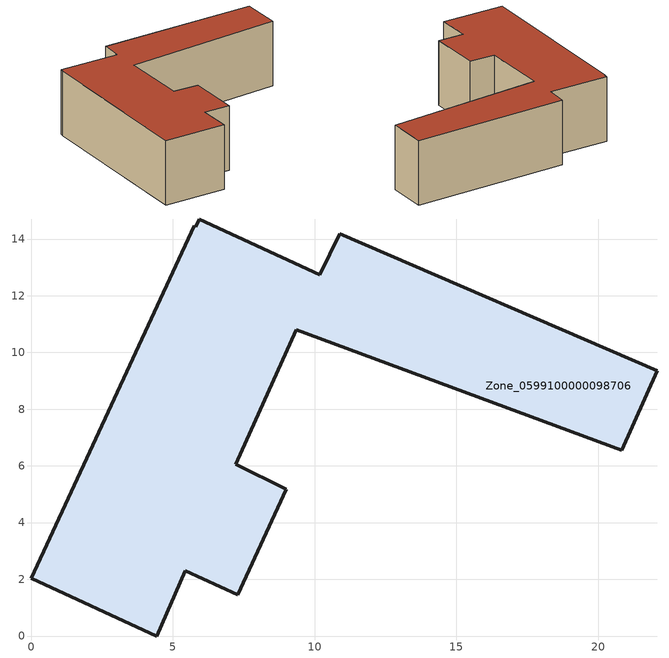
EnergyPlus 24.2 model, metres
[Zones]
Zone_0599100000098706
 floor ground (C_G): 7.21,6.06 9,5.18 7.29,1.45 5.44,2.31 4.43,0 0,2.03 5.76,14.46 5.81,14.44 5.93,14.71 10.19,12.75 10.88,14.18 22.09,9.36 20.83,6.55 9.36,10.8 z0
 wall outside (C_F): 10.19,12.75 5.93,14.71 5.81,14.44 5.76,14.46 0,2.03 4.43,0 5.44,2.31 7.29,1.45 9,5.18 7.21,6.06 9.36,10.8 20.83,6.55 22.09,9.36 10.88,14.18 10.19,12.75 z0:5.01
 roof outside (C_R): 5.81,14.44 5.76,14.46 0,2.03 4.43,0 5.44,2.31 7.29,1.45 9,5.18 7.21,6.06 9.36,10.8 20.83,6.55 22.09,9.36 10.88,14.18 10.19,12.75 5.93,14.71 z5.01
[BUILDING]
Pand.0599100000098706: North Axis=0; Terrain=City; Loads Convergence Tolerance Value=0.04; Temperature Convergence Tolerance Value=0.4; Solar Distribution=FullExterior; Maximum Number of Warmup Days=25; Minimum Number of Warmup Days=1
[Site:Location]
Rotterdam.The.Hague.AP_ZH_NLD Design_Conditions: Latitude=51.96; Longitude=4.45; Time Zone=1; Elevation=-4.5
[SITE:GROUNDTEMPERATURE:BUILDINGSURFACE]
18, 18, 18, 18, 18, 18, 18, 18, 18, 18, 18, 18
[MATERIAL] Thermal Absorptance=0.9; Solar Absorptance=0.7; Visible Absorptance=0.7
Name | Roughness | Thickness | Conductivity | Density | Specific Heat
G.TI.1946 | MediumSmooth | 0.15 | 1 | 540 | 1210
F.TI.1946 | Rough | 0.3 | 0.857143 | 1920 | 840
R.TI.1946 | MediumRough | 0.2 | 0.1 | 1500 | 1000
[CONSTRUCTION]
C_G: G.TI.1946
C_F: F.TI.1946
C_R: R.TI.1946
[ZONE]
Zone_0599100000098706: Type=1; Multiplier=1; Ceiling Height=Autocalculate; Volume=Autocalculate; Floor Area=autocalculate; Part of Total Floor Area=Yes
[ZONEINFILTRATION:DESIGNFLOWRATE]
Infil_Zone_0599100000098706: Zone or ZoneList or Space or SpaceList=Zone_0599100000098706; Schedule=AlwaysOn; Design Flow Rate Calculation Method=Flow/Area; Flow Rate per Floor Area=0.003; Constant Term Coefficient=1; Temperature Term Coefficient=0; Velocity Term Coefficient=0; Velocity Squared Term Coefficient=0
[HVACTEMPLATE:ZONE:IDEALLOADSAIRSYSTEM]
Zone_0599100000098706: Maximum Heating Supply Air Temperature=50; Minimum Cooling Supply Air Temperature=13; Maximum Heating Supply Air Humidity Ratio=0.0156; Minimum Cooling Supply Air Humidity Ratio=0.0077; Heating Limit=NoLimit; Cooling Limit=NoLimit; Dehumidification Control Type=ConstantSensibleHeatRatio; Cooling Sensible Heat Ratio=0.7; Dehumidification Setpoint=60; Humidification Control Type=None; Humidification Setpoint=30; Outdoor Air Method=None; Outdoor Air Flow Rate per Person=0.00944; Outdoor Air Flow Rate per Zone Floor Area=0; Outdoor Air Flow Rate per Zone=0; Demand Controlled Ventilation Type=None; Outdoor Air Economizer Type=NoEconomizer; Heat Recovery Type=None; Sensible Heat Recovery Effectiveness=0.7; Latent Heat Recovery Effectiveness=0.65
[ZONECONTROL:THERMOSTAT]
ThermostatControl_Zone_0599100000098706: Zone or ZoneList=Zone_0599100000098706; Control Type Schedule=DualSetpointControlType; Control 1=Thermostat_Zone_0599100000098706; Temperature Difference Between Cutout And Setpoint=0
[THERMOSTATSETPOINT:DUALSETPOINT]
Thermostat_Zone_0599100000098706: Heating Setpoint Temperature Schedule=HeatingSetpoint_Zone_0599100000098706; Cooling Setpoint Temperature Schedule=CoolingSetpoint_Zone_0599100000098706
[SCHEDULE:COMPACT]
HeatingSetpoint_Zone_0599100000098706: Through: 12/31, For: AllDays, Until: 24:00, 21
CoolingSetpoint_Zone_0599100000098706: Through: 12/31, For: AllDays, Until: 24:00, 24
DualSetpointControlType: Through: 12/31, For: AllDays, Until: 24:00, 4
AlwaysOn: Through: 12/31, For: AllDays, Until: 24:00, 1
